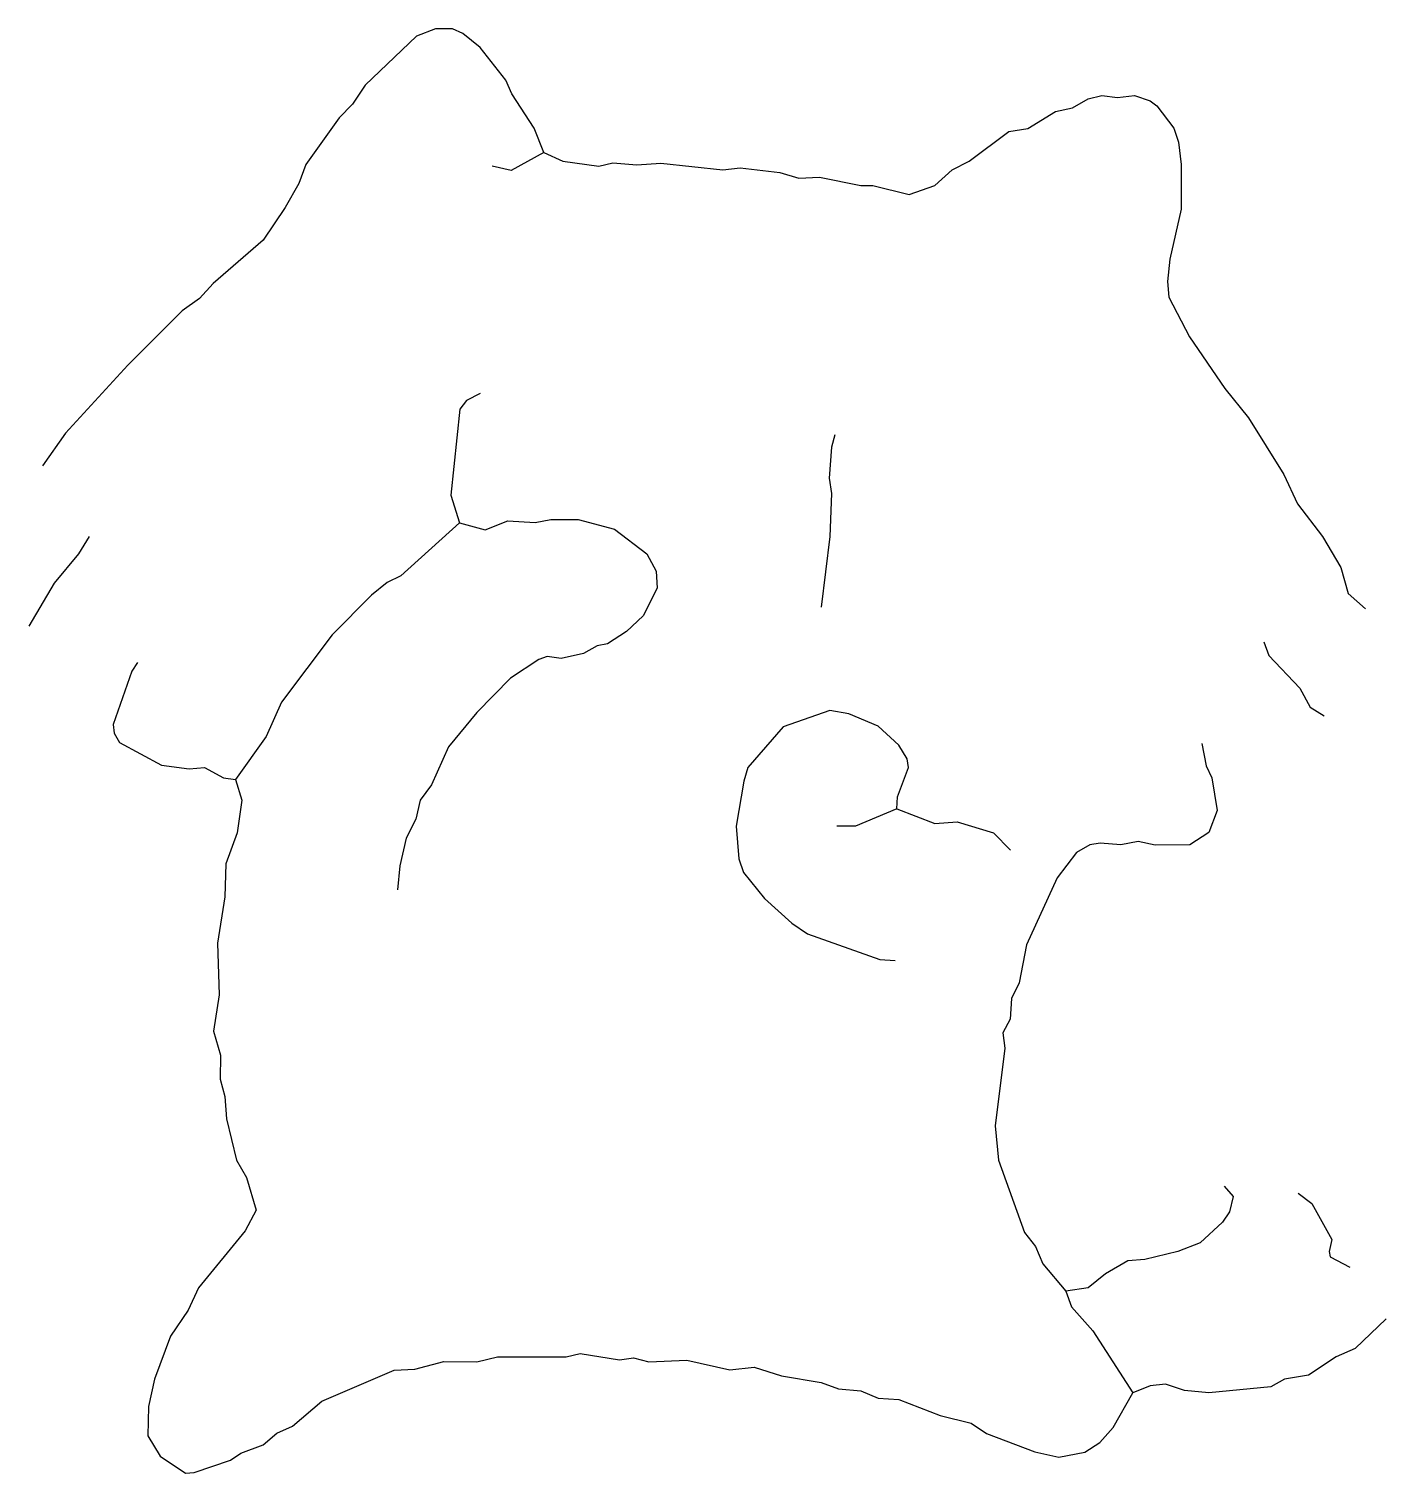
# Model space of a CAD drawing. Header units: millimetres. Extents: x -21 to 181, y -38 to 177.
import ezdxf

# ---------------------------------------------------------------- set-up
doc = ezdxf.new("R2010")
doc.units = ezdxf.units.MM

msp = doc.modelspace()

# ---------------------------------------------------------------- linework, layer by layer
for points in [[(55.635, 158.607), (54.206, 162.198), (50.872, 167.327), (49.956, 169.379), (46.145, 174.252), (43.58, 176.304), (42.042, 177), (39.477, 177), (36.656, 175.937), (29.035, 168.61), (27.129, 165.788), (25.151, 163.737), (20.204, 156.812), (19.142, 153.99), (17.127, 150.4), (13.829, 145.527), (6.391, 139.115), (4.34, 136.88), (1.775, 135.011), (-6.322, 126.914), (-15.592, 116.801), (-19, 111.928)], [(55.635, 158.607), (58.456, 157.325), (63.842, 156.555), (65.894, 157.068), (69.484, 156.738), (73.075, 156.995), (82.308, 156.042), (84.873, 156.299), (90.772, 155.639), (93.593, 154.76), (96.671, 154.943), (102.826, 153.661), (104.622, 153.661), (110.008, 152.342), (113.855, 153.661), (116.42, 156.042), (118.984, 157.288), (124.883, 161.721), (127.704, 162.161), (131.808, 164.726), (134.373, 165.239), (136.681, 166.594), (138.733, 167.071), (141.041, 166.778), (143.606, 167.071), (145.914, 166.265), (146.904, 165.532), (149.432, 162.198), (150.128, 160.146), (150.531, 156.812), (150.531, 150.143), (148.845, 142.706), (148.479, 139.371), (148.699, 137.063), (151.777, 131.164), (157.053, 123.47), (160.57, 119.11), (165.809, 110.646), (167.861, 106.286), (171.599, 101.413), (174.31, 96.796), (175.409, 92.949), (177.974, 90.641)], [(55.635, 158.607), (50.762, 155.932), (47.941, 156.555)], [(46.145, 122.7), (44.093, 121.675), (43.141, 120.392), (41.785, 107.568), (43.067, 103.465)], [(98.979, 116.545), (98.466, 114.75), (98.1, 110.133), (98.466, 107.825), (98.21, 101.413), (96.927, 90.897)], [(43.067, 103.465), (34.347, 95.587), (32.296, 94.598), (29.987, 92.693), (24.088, 86.794), (16.577, 76.791), (14.306, 71.662), (9.726, 65.25)], [(43.067, 103.465), (46.915, 102.439), (50.249, 103.758), (54.352, 103.538), (56.661, 103.978), (60.764, 103.978), (66.15, 102.512), (70.987, 98.848), (72.379, 96.283), (72.526, 93.719), (70.4, 89.615), (67.946, 87.307), (65.124, 85.475), (63.586, 85.145), (61.534, 84.009), (58.2, 83.276), (56.148, 83.57), (54.865, 83.13), (50.688, 80.345), (45.632, 75.252), (41.419, 70.123), (38.891, 64.48), (37.205, 62.172), (36.582, 59.351), (35.117, 56.53), (34.164, 52.426), (33.834, 48.835)], [(-12.075, 101.413), (-13.65, 98.848), (-17.278, 94.488), (-21.051, 88.076)], [(162.842, 85.768), (163.574, 83.716), (168.191, 78.843), (169.73, 76.022), (171.818, 74.739)], [(-4.893, 82.69), (-5.736, 81.408), (-8.484, 73.457), (-8.338, 72.175), (-7.568, 70.782), (-1.303, 67.412), (2.801, 66.825), (5.109, 67.045), (7.93, 65.506), (9.726, 65.25)], [(108.212, 60.89), (108.286, 62.685), (109.934, 67.045), (109.715, 68.328), (108.469, 70.379), (105.391, 73.201), (101.031, 75.033), (98.21, 75.546), (91.285, 73.091), (86.009, 67.045), (85.386, 64.993), (84.25, 58.325), (84.69, 53.452), (85.349, 51.4), (88.464, 47.553), (92.567, 43.889), (94.876, 42.277), (105.648, 38.466), (107.956, 38.32)], [(153.609, 70.636), (154.231, 67.302), (155.111, 65.506), (155.917, 60.633), (154.671, 57.372), (151.813, 55.54), (146.684, 55.504), (144.119, 56.017), (141.554, 55.54), (138.476, 55.797), (136.938, 55.54), (134.922, 54.368), (132.065, 50.631), (127.485, 40.628), (126.385, 34.986), (125.286, 32.677), (125.066, 29.6), (123.967, 27.548), (124.297, 25.24), (122.831, 13.698), (123.344, 8.569), (127.192, -2.203), (128.84, -4.255), (129.94, -6.82), (133.347, -10.923)], [(9.726, 65.25), (10.678, 62.172), (9.982, 57.299), (8.26, 52.683), (8.15, 47.809), (7.014, 40.885), (7.271, 33.19), (6.465, 27.804), (7.491, 24.214), (7.417, 20.623), (8.15, 18.058), (8.37, 14.724), (9.872, 8.569), (11.374, 6.004), (12.803, 1.131), (11.155, -1.947), (4.193, -10.411), (2.654, -13.745), (0.016, -17.592), (-2.365, -24.004), (-3.245, -28.107), (-3.318, -32.467), (-1.486, -35.472), (2.288, -38), (3.57, -37.927), (8.956, -36.058), (10.495, -35.032), (13.829, -33.786), (15.881, -32.064), (18.189, -31.002), (22.549, -27.265), (33.321, -22.685), (36.399, -22.538), (40.759, -21.366), (45.632, -21.439), (48.71, -20.67), (58.969, -20.67), (61.021, -20.193), (66.92, -21.146), (68.972, -20.853), (71.28, -21.439), (76.922, -21.183), (83.334, -22.648), (86.925, -22.245), (91.028, -23.527), (96.927, -24.517), (99.492, -25.469), (102.826, -25.762), (105.391, -26.862), (108.469, -27.045), (114.624, -29.426), (119.241, -30.562), (121.549, -32.101), (128.73, -34.849), (132.321, -35.618), (136.168, -34.886), (138.44, -33.42), (140.382, -31.185), (143.35, -26.056)], [(108.212, 60.89), (102.057, 58.288), (99.236, 58.325)], [(108.212, 60.89), (113.855, 58.691), (117.189, 58.948), (122.575, 57.336), (125.14, 54.734)], [(156.943, 4.722), (158.298, 3.183), (157.712, 0.874), (156.686, -0.664), (153.352, -3.706), (150.018, -4.988), (145.145, -6.197), (142.58, -6.417), (139.246, -8.322), (136.681, -10.411), (133.347, -10.923)], [(167.971, 3.696), (169.986, 2.157), (172.991, -3.229), (172.551, -5.025), (172.734, -5.794), (175.665, -7.333)], [(133.347, -10.923), (134.226, -13.232), (137.377, -16.822), (143.35, -26.056)], [(181.051, -15.027), (176.435, -19.424), (173.614, -20.67), (169.51, -23.418), (165.919, -24.004), (163.868, -25.14), (154.634, -26.056), (151.044, -25.689), (148.223, -24.737), (145.914, -24.993), (143.35, -26.056)]]:
    msp.add_lwpolyline(points)

doc.saveas('drawing.dxf')
